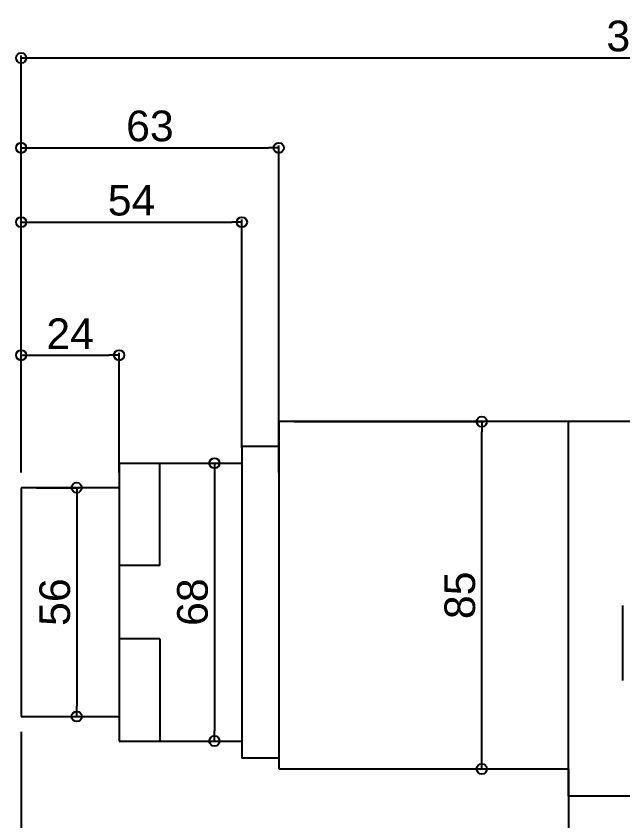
# Model space of a CAD drawing. Header units: millimetres. Extents: x -2880 to 3894, y -2977 to 4857.
# Drawn here: x -69.7 to 78.8, y -2399.8 to -2202.9 of the extents above; entities that cross this region are included whole.
import ezdxf

# ---------------------------------------------------------------- set-up
doc = ezdxf.new("R2010")
doc.units = ezdxf.units.MM
doc.header["$MEASUREMENT"] = 0
doc.layers.add('_5-0_', color=7, linetype='Continuous')
doc.layers.add('gauge', color=1, linetype='Continuous')
doc.styles.get("Standard").update_dxf_attribs({"font": 'arial.ttf'})
doc.dimstyles.new('コピー ～ 一般寸法', dxfattribs={"dimscale": 0.5, "dimtxt": 15, "dimasz": 5, "dimexe": 1.25, "dimexo": 7.5, "dimgap": 3, "dimtad": 1, "dimdec": 1, "dimdsep": 46, "dimtxsty": 'Standard', "dimblk": 'ORIGIN', "dimcen": 0, "dimclrd": 256, "dimclre": 256, "dimclrt": 256, "dimadec": 0, "dimazin": 0, "dimtfac": 1, "dimtdec": 1, "dimtmove": 0, "dimatfit": 3, "dimfxl": 0, "dimarcsym": 0})

# ---------------------------------------------------------------- blocks, each defined once
blk = doc.blocks.new('_Origin')
at = {"color": 0, "linetype": 'ByBlock', "lineweight": -2}
blk.add_line((0, 0), (-1, 0), dxfattribs=at)
blk.add_circle((0, 0), 0.5, dxfattribs=at)
blk = doc.blocks.new('*D101')
at = {"layer": 'Defpoints', "color": 0}
for p in [(-5.44, -2302.14), (44.27, -2302.14), (-5.44, -2387.14)]:
    blk.add_point(p, dxfattribs=at)
at = {"layer": 'gauge', "lineweight": -2}
for p, q in [((-1.69, -2302.14), (44.89, -2302.14)), ((44.27, -2384.64), (44.27, -2304.64)), ((-1.69, -2387.14), (44.89, -2387.14))]:
    blk.add_line(p, q, dxfattribs=at)
at = {"layer": 'gauge', "lineweight": -2, "xscale": 2.5, "yscale": 2.5, "zscale": 2.5}
for p, rotation in [((44.27, -2302.14), 90), ((44.27, -2387.14), 270)]:
    blk.add_blockref('_Origin', p, dxfattribs=dict(at, rotation=rotation))
at = {"layer": 'gauge', "insert": (38.94, -2344.64), "char_height": 7.5, "attachment_point": 5, "rotation": 90}
blk.add_mtext('85', dxfattribs=at)
blk = doc.blocks.new('*D364')
at = {"layer": 'Defpoints', "color": 0}
for p in [(-68.47, -2318.3), (-68.47, -2374.31), (-54.89, -2374.31)]:
    blk.add_point(p, dxfattribs=at)
at = {"layer": 'gauge', "lineweight": -2}
for p, q in [((-64.72, -2318.3), (-54.26, -2318.3)), ((-54.89, -2320.8), (-54.89, -2371.81)), ((-64.72, -2374.31), (-54.26, -2374.31))]:
    blk.add_line(p, q, dxfattribs=at)
at = {"layer": 'gauge', "lineweight": -2, "xscale": 2.5, "yscale": 2.5, "zscale": 2.5}
for p, rotation in [((-54.89, -2318.3), 90), ((-54.89, -2374.31), 270)]:
    blk.add_blockref('_Origin', p, dxfattribs=dict(at, rotation=rotation))
at = {"layer": 'gauge', "insert": (-60.22, -2346.31), "char_height": 7.5, "attachment_point": 5, "rotation": 90}
blk.add_mtext('56', dxfattribs=at)
blk = doc.blocks.new('*D365')
at = {"layer": 'Defpoints', "color": 0}
for p in [(-44.51, -2312.31), (-44.51, -2380.3), (-21.18, -2380.3)]:
    blk.add_point(p, dxfattribs=at)
at = {"layer": 'gauge', "lineweight": -2}
for p, q in [((-40.76, -2312.31), (-20.56, -2312.31)), ((-21.18, -2314.81), (-21.18, -2377.8)), ((-40.76, -2380.3), (-20.56, -2380.3))]:
    blk.add_line(p, q, dxfattribs=at)
at = {"layer": 'gauge', "lineweight": -2, "xscale": 2.5, "yscale": 2.5, "zscale": 2.5}
for p, rotation in [((-21.18, -2312.31), 90), ((-21.18, -2380.3), 270)]:
    blk.add_blockref('_Origin', p, dxfattribs=dict(at, rotation=rotation))
at = {"layer": 'gauge', "insert": (-26.51, -2346.31), "char_height": 7.5, "attachment_point": 5, "rotation": 90}
blk.add_mtext('68', dxfattribs=at)
blk = doc.blocks.new('*D372')
at = {"layer": 'Defpoints', "color": 0}
for p in [(-44.51, -2285.9), (-68.47, -2318.3), (-44.51, -2318.3)]:
    blk.add_point(p, dxfattribs=at)
at = {"layer": 'gauge', "lineweight": -2}
for p, q in [((-68.47, -2314.55), (-68.47, -2285.27)), ((-65.97, -2285.9), (-47.01, -2285.9)), ((-44.51, -2314.55), (-44.51, -2285.27))]:
    blk.add_line(p, q, dxfattribs=at)
at = {"layer": 'gauge', "lineweight": -2, "xscale": 2.5, "yscale": 2.5, "zscale": 2.5, "rotation": 180}
blk.add_blockref('_Origin', (-68.47, -2285.9), dxfattribs=at)
at = {"layer": 'gauge', "lineweight": -2, "xscale": 2.5, "yscale": 2.5, "zscale": 2.5}
blk.add_blockref('_Origin', (-44.51, -2285.9), dxfattribs=at)
at = {"layer": 'gauge', "insert": (-56.49, -2280.63), "char_height": 7.5, "attachment_point": 5}
blk.add_mtext('24', dxfattribs=at)
blk = doc.blocks.new('*D373')
at = {"layer": 'Defpoints', "color": 0}
for p in [(-14.44, -2253.32), (-14.44, -2312.31), (-68.47, -2318.3)]:
    blk.add_point(p, dxfattribs=at)
at = {"layer": 'gauge', "lineweight": -2}
for p, q in [((-68.47, -2314.55), (-68.47, -2252.69)), ((-14.44, -2308.56), (-14.44, -2252.69)), ((-65.97, -2253.32), (-16.94, -2253.32))]:
    blk.add_line(p, q, dxfattribs=at)
at = {"layer": 'gauge', "lineweight": -2, "xscale": 2.5, "yscale": 2.5, "zscale": 2.5, "rotation": 180}
blk.add_blockref('_Origin', (-68.47, -2253.32), dxfattribs=at)
at = {"layer": 'gauge', "lineweight": -2, "xscale": 2.5, "yscale": 2.5, "zscale": 2.5}
blk.add_blockref('_Origin', (-14.44, -2253.32), dxfattribs=at)
at = {"layer": 'gauge', "insert": (-41.46, -2248), "char_height": 7.5, "attachment_point": 5}
blk.add_mtext('54', dxfattribs=at)
blk = doc.blocks.new('*D374')
at = {"layer": 'Defpoints', "color": 0}
for p in [(235.52, -2213.15), (-68.47, -2318.3), (235.52, -2379.64)]:
    blk.add_point(p, dxfattribs=at)
at = {"layer": 'gauge', "lineweight": -2}
for p, q in [((-68.47, -2314.55), (-68.47, -2212.53)), ((-65.97, -2213.15), (233.02, -2213.15)), ((235.52, -2375.89), (235.52, -2212.53))]:
    blk.add_line(p, q, dxfattribs=at)
at = {"layer": 'gauge', "lineweight": -2, "xscale": 2.5, "yscale": 2.5, "zscale": 2.5, "rotation": 180}
blk.add_blockref('_Origin', (-68.47, -2213.15), dxfattribs=at)
at = {"layer": 'gauge', "lineweight": -2, "xscale": 2.5, "yscale": 2.5, "zscale": 2.5}
blk.add_blockref('_Origin', (235.52, -2213.15), dxfattribs=at)
at = {"layer": 'gauge', "insert": (83.52, -2207.82), "char_height": 7.5, "attachment_point": 5}
blk.add_mtext('304', dxfattribs=at)
blk = doc.blocks.new('*D102')
at = {"layer": 'Defpoints', "color": 0}
for p in [(-5.44, -2235.16), (-68.47, -2318.3), (-5.44, -2318.3)]:
    blk.add_point(p, dxfattribs=at)
at = {"layer": 'gauge', "lineweight": -2}
for p, q in [((-68.47, -2314.55), (-68.47, -2234.54)), ((-65.97, -2235.16), (-7.94, -2235.16)), ((-5.44, -2314.55), (-5.44, -2234.54))]:
    blk.add_line(p, q, dxfattribs=at)
at = {"layer": 'gauge', "lineweight": -2, "xscale": 2.5, "yscale": 2.5, "zscale": 2.5, "rotation": 180}
blk.add_blockref('_Origin', (-68.47, -2235.16), dxfattribs=at)
at = {"layer": 'gauge', "lineweight": -2, "xscale": 2.5, "yscale": 2.5, "zscale": 2.5}
blk.add_blockref('_Origin', (-5.44, -2235.16), dxfattribs=at)
at = {"layer": 'gauge', "insert": (-36.96, -2229.83), "char_height": 7.5, "attachment_point": 5}
blk.add_mtext('63', dxfattribs=at)
blk = doc.blocks.new('*D377')
at = {"layer": 'Defpoints', "color": 0}
for p in [(-68.47, -2374.31), (65.49, -2407.14), (65.49, -2449.88)]:
    blk.add_point(p, dxfattribs=at)
at = {"layer": 'gauge', "lineweight": -2}
for p, q in [((-68.47, -2378.06), (-68.47, -2450.5)), ((65.49, -2410.89), (65.49, -2450.5)), ((-65.97, -2449.88), (62.99, -2449.88))]:
    blk.add_line(p, q, dxfattribs=at)
at = {"layer": 'gauge', "lineweight": -2, "xscale": 2.5, "yscale": 2.5, "zscale": 2.5, "rotation": 180}
blk.add_blockref('_Origin', (-68.47, -2449.88), dxfattribs=at)
at = {"layer": 'gauge', "lineweight": -2, "xscale": 2.5, "yscale": 2.5, "zscale": 2.5}
blk.add_blockref('_Origin', (65.49, -2449.88), dxfattribs=at)
at = {"layer": 'gauge', "insert": (-1.49, -2444.55), "char_height": 7.5, "attachment_point": 5}
blk.add_mtext('134', dxfattribs=at)

msp = doc.modelspace()

# ---------------------------------------------------------------- linework, layer by layer
at = {"layer": '_5-0_', "color": 3, "linetype": 'Continuous'}
for p, q in [((-5.441, -2302.143), (-5.441, -2387.14)), ((150.492, -2302.143), (-5.441, -2302.143)), ((65.492, -2393.806), (65.492, -2302.143)), ((-14.441, -2308.141), (-14.441, -2384.471)), ((-14.441, -2308.141), (-5.441, -2308.141)), ((-44.508, -2312.308), (-44.508, -2380.305)), ((-44.508, -2312.308), (-14.441, -2312.308)), ((-34.508, -2337.308), (-34.508, -2312.308)), ((-44.508, -2318.305), (-68.475, -2318.305)), ((-68.475, -2318.305), (-68.475, -2374.308)), ((-34.508, -2337.308), (-44.508, -2337.308)), ((78.825, -2365.473), (78.825, -2347.14)), ((-34.508, -2355.305), (-44.508, -2355.305)), ((-34.508, -2355.305), (-34.508, -2380.305)), ((-68.475, -2374.308), (-44.508, -2374.308)), ((-44.508, -2380.305), (-14.441, -2380.305)), ((-5.441, -2384.471), (-14.441, -2384.471)), ((-5.441, -2387.14), (65.492, -2387.14)), ((65.492, -2387.14), (65.492, -2407.14)), ((157.159, -2393.806), (65.492, -2393.806))]:
    msp.add_line(p, q, dxfattribs=at)

# ---------------------------------------------------------------- dimensions: what is measured, and where the dimension line sits
at = {"layer": 'gauge'}
for base, p1, p2, picture, middle in [((235.52, -2213.15), (-68.475, -2318.305), (235.52, -2379.64), '*D374', (83.523, -2207.821)), ((-5.441, -2235.16), (-68.475, -2318.305), (-5.441, -2318.305), '*D102', (-36.958, -2229.831)), ((-14.441, -2253.317), (-68.475, -2318.305), (-14.441, -2312.308), '*D373', (-41.458, -2248.003)), ((-44.508, -2285.9), (-68.475, -2318.305), (-44.508, -2318.305), '*D372', (-56.491, -2280.635)), ((65.492, -2449.876), (-68.475, -2374.308), (65.492, -2407.14), '*D377', (-1.491, -2444.547))]:
    dim = msp.add_linear_dim(base=base, p1=p1, p2=p2, dimstyle='コピー ～ 一般寸法', override={"dimfxl": 0.18}, dxfattribs=at)
    dim.commit()
    dim.dimension.update_dxf_attribs({"geometry": picture, "text_midpoint": middle})
for base, p1, p2, picture, middle in [((44.269, -2302.143), (-5.441, -2387.14), (-5.441, -2302.143), '*D101', (38.94, -2344.641)), ((-21.182, -2380.305), (-44.508, -2312.308), (-44.508, -2380.305), '*D365', (-26.511, -2346.306)), ((-54.887, -2374.308), (-68.475, -2318.305), (-68.475, -2374.308), '*D364', (-60.216, -2346.306))]:
    dim = msp.add_linear_dim(base=base, p1=p1, p2=p2, angle=90, dimstyle='コピー ～ 一般寸法', override={"dimdec": 2, "dimfxl": 0.18}, dxfattribs=at)
    dim.commit()
    dim.dimension.update_dxf_attribs({"geometry": picture, "text_midpoint": middle})

doc.saveas('drawing.dxf')
